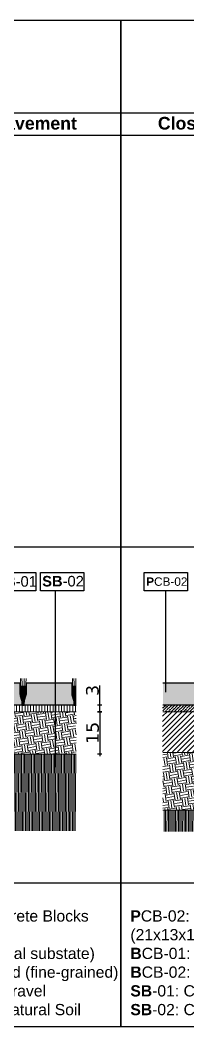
# Model space of a CAD drawing. Header units: metres. Extents: x -3261 to 8022, y -619 to 1849.
# Drawn here: x -1953.8 to -1894.1, y 842.2 to 1200.6 of the extents above; entities that cross this region are included whole.
import ezdxf

# ---------------------------------------------------------------- set-up
doc = ezdxf.new("R2010")
doc.units = ezdxf.units.M
doc.header["$MEASUREMENT"] = 0
doc.header["$PDMODE"] = 34
doc.header["$PDSIZE"] = 1
doc.layers.add('-aux', color=50, linetype='Continuous', plot=False)
for name, color, linetype in [('0-TX-1_25', 7, 'Continuous'), ('01-TX', 7, 'Continuous'), ('02-L-Caratula', 252, 'Continuous'), ('0_Planta_Cotas', 251, 'Continuous'), ('1-L- kodolé', 4, 'Continuous'), ('A-KEYPLAN_HATCH', 7, 'Continuous'), ('A_TEXT_2', 7, 'Continuous'), ('COTAUX', 7, 'Continuous')]:
    doc.layers.add(name, color=color, linetype=linetype)
for name, color, linetype, lineweight, true_color in [('03-TR-Paviment_07_Precast irregular Concrete Blocks', 7, 'Continuous', 5, 0xb9b5ac), ('3- TR terra vegetal', 7, 'Continuous', 0, 0xbea68e), ('3-TR sorra granitica', 7, 'Continuous', 0, 0xf2dac9)]:
    doc.layers.add(name, color=color, linetype=linetype, lineweight=lineweight, true_color=true_color)
for name, color, linetype, lineweight in [('1-CM', 7, 'Continuous', 0), ('1-L-GESPA', 64, 'Continuous', 0), ('2-formigó', 4, 'Continuous', 0), ('3-TR Formigó', 252, 'Continuous', 0), ('3-TR Seleccionat', 44, 'Continuous', 0), ('3-TR Tot-u', 37, 'Continuous', 0)]:
    doc.layers.add(name, color=color, linetype=linetype, lineweight=lineweight)
doc.layers.add('EIT_3 TR sorra', color=7, linetype='Continuous', true_color=0xd8ceb0)
doc.styles.add('E500', font='verdana.ttf', dxfattribs={"height": 1})
doc.styles.get("Standard").update_dxf_attribs({"font": 'arial.ttf'})
doc.dimstyles.new('E500', dxfattribs={"dimscale": 0.03, "dimtxt": 30, "dimasz": 1, "dimexe": 0.1, "dimexo": 1, "dimgap": 8, "dimtad": 1, "dimzin": 0, "dimdsep": 46, "dimtxsty": 'E500', "dimblk1": 'LINCOT500', "dimblk2": 'LINCOT500', "dimsah": 1, "dimcen": 0.1, "dimdle": 0.1, "dimse1": 1, "dimse2": 1, "dimclrt": 256, "dimadec": 0, "dimazin": 0, "dimtfac": 0.01538461538461539, "dimtofl": 0, "dimtmove": 0, "dimatfit": 3, "dimldrblk": 'LINCOT500', "dimfxl": 1, "dimtolj": 1, "dimtzin": 0, "dimarcsym": 0})

# ---------------------------------------------------------------- blocks, each defined once
blk = doc.blocks.new('LINCOT500')
for p, q in [((0, -24.99990426003608), (0, 25.00009573996387)), ((9.237055564881302e-13, 9.573996393896778e-05), (25.00000000000128, 9.573996393896778e-05))]:
    blk.add_line(p, q)
at = {"const_width": 4.6875}
blk.add_lwpolyline([(8.838834504061197, -8.838739285639491), (-8.838834876591932, 8.838930393035184)], dxfattribs=at)
at = {"layer": 'COTAUX'}
blk.add_line((0, 0), (-3.124999999999787, 0), dxfattribs=at)
blk = doc.blocks.new('*D165')
at = {"layer": '0_Planta_Cotas', "color": 0, "lineweight": -2, "transparency": 16777216}
blk.add_line((88.07415539415211, -264.806817000097), (88.07415539415211, -279.7468147713421), dxfattribs=at)
at = {"layer": 'Defpoints', "color": 0, "transparency": 16777216}
for p in [(79.72405772591244, -264.776817000097), (79.72405772591244, -279.7768147713421), (88.07415539415211, -279.7768147713421)]:
    blk.add_point(p, dxfattribs=at)
at = {"layer": '0_Planta_Cotas', "color": 0, "lineweight": -2, "transparency": 16777216, "xscale": 0.03, "yscale": 0.03, "zscale": 0.03}
for p, rotation in [((88.07415539415211, -264.776817000097), 90), ((88.07415539415211, -279.7768147713421), 270)]:
    blk.add_blockref('LINCOT500', p, dxfattribs=dict(at, rotation=rotation))
at = {"layer": '0_Planta_Cotas', "transparency": 16777216, "insert": (85.52975646869871, -272.2768158857195), "char_height": 1, "attachment_point": 5, "rotation": 90, "style": 'E500'}
blk.add_mtext('\\A1;{\\H4.5x;15 }', dxfattribs=at)
blk = doc.blocks.new('hatch keyplan 2')
at = {"layer": 'A-KEYPLAN_HATCH'}
blk.add_lwpolyline([(0, 0.005476596624248486), (0.012874798693294, 0.005476596623793739), (0.012874798693294, -2.273736754432321e-13), (0, 0)], close=True, dxfattribs=at)
blk = doc.blocks.new('hatch keyplan')
at = {"layer": 'A-KEYPLAN_HATCH'}
blk.add_blockref('hatch keyplan 2', (1.430579833341536, 0.8521467901477053), dxfattribs=at)
blk = doc.blocks.new('SB-01')
at = {"layer": 'A-KEYPLAN_HATCH'}
blk.add_blockref('hatch keyplan', (-1.430579833341536, -0.8521467901477053), dxfattribs=at)
at = {"layer": 'A_TEXT_2', "insert": (-0.002606513335220794, 0.004355893464980998), "char_height": 0.003125, "attachment_point": 1}
blk.add_mtext_dynamic_manual_height_columns('\\pi0.00339;{\\fArial|b1|i0|c0|p34;SB}-01', width=0.01820240043627241, gutter_width=0.01875, heights=[0], dxfattribs=at)
blk = doc.blocks.new('SB-02')
at = {"layer": 'A-KEYPLAN_HATCH'}
blk.add_blockref('hatch keyplan', (-1.430579833341138, -0.8521467901475916), dxfattribs=at)
at = {"layer": 'A_TEXT_2', "insert": (-0.002606513203118243, 0.004419804312391307), "char_height": 0.003125, "attachment_point": 1}
blk.add_mtext_dynamic_manual_height_columns('\\pi0.00311;{\\fArial|b1|i0|c0|p34;SB}-02', width=0.01820240043627241, gutter_width=0.01875, heights=[0], dxfattribs=at)
blk = doc.blocks.new('*D166')
at = {"layer": '0_Planta_Cotas', "color": 0, "lineweight": -2, "transparency": 16777216}
for p, q in [((88.0741553941519, -262.4081050938295), (88.0741553941519, -255.4392400837556)), ((88.0741553941519, -264.7468136660193), (88.0741553941519, -262.4381050938295))]:
    blk.add_line(p, q, dxfattribs=at)
at = {"layer": 'Defpoints', "color": 0, "transparency": 16777216}
for p in [(79.72405731686406, -262.4081050938295), (79.72405772591244, -264.7768136660193), (88.0741553941519, -264.7768136660193)]:
    blk.add_point(p, dxfattribs=at)
at = {"layer": '0_Planta_Cotas', "color": 0, "lineweight": -2, "transparency": 16777216, "xscale": 0.03, "yscale": 0.03, "zscale": 0.03}
for p, rotation in [((88.0741553941519, -262.4081050938295), 90), ((88.0741553941519, -264.7768136660193), 270)]:
    blk.add_blockref('LINCOT500', p, dxfattribs=dict(at, rotation=rotation))
at = {"layer": '0_Planta_Cotas', "transparency": 16777216, "insert": (85.49046835587109, -257.1616108023587), "char_height": 1, "attachment_point": 5, "rotation": 90, "style": 'E500'}
blk.add_mtext('\\A1;{\\H4.5x;3}', dxfattribs=at)
blk = doc.blocks.new('PCB03')
at = {"layer": 'A-KEYPLAN_HATCH'}
blk.add_blockref('hatch keyplan', (-1.42957983326266, -0.8521467901535917), dxfattribs=at)
at = {"layer": 'A_TEXT_2', "insert": (0.0002022692309803231, 0.0039881901570753), "char_height": 0.0025, "attachment_point": 1}
blk.add_mtext_dynamic_manual_height_columns('\\pi0.00139;{\\fArial|b1|i0|c0|p34;P}CB-02', width=0.01456192034901793, gutter_width=0.015, heights=[0], dxfattribs=at)
blk = doc.blocks.new('Ficha técnica P_06')
at = {"layer": '03-TR-Paviment_07_Precast irregular Concrete Blocks'}
h = blk.add_hatch(color=256, dxfattribs=at)
h.dxf.hatch_style = 1
h.paths.add_polyline_path([(30.1880747305986, -254.4756473071725), (30.12429831948248, -254.4756475679428), (30.12429835673538, -254.4081213168652), (15.02914383166353, -254.4081213520953), (15.02914383166353, -262.4081213988215), (30.99090995665756, -262.4081213988215), (30.99090991940466, -261.7524587255289, 0.06992249789652143), (30.84087908724905, -260.6848678143547), (30.36514799771248, -259.0256891649592, -0.0699225064810951), (30.18807480510441, -257.7656697957686)])
at = {"layer": '3-TR Formigó'}
h = blk.add_hatch(dxfattribs=at)
h.set_pattern_fill('ANSI31', color=256, scale=0.3999999999997444, angle=-125.8247555650184, style=0)
h.set_pattern_definition([(45.00000053384245, (35970.07500097482, 11829.43061652329), (-0.8980256204735232, 0.89802560373916), [])])
h.paths.add_polyline_path([(14.8795479368564, -279.0069906157264), (79.53930997783027, -279.0069884266236), (79.53930997783027, -264.6522955109363), (14.8795479368564, -264.652296123892)])
at = {"layer": '3-TR Seleccionat'}
h = blk.add_hatch(dxfattribs=at)
h.set_pattern_fill('ANSI31', color=256, scale=0.1599999999998921, angle=225, style=0)
h.set_pattern_definition([(270, (35286210.16506843, -52067237.12278386), (-0.5079999999996576, -1.38777878078051e-16), [])])
h.paths.add_polyline_path([(15.00238219733318, -307.4081213520953), (79.60861980132493, -307.4081213520954), (79.63538201981599, -299.8081178880361), (15.02914441582423, -299.8081178646803)])
at = {"layer": '3-TR Tot-u'}
h = blk.add_hatch(dxfattribs=at)
h.set_pattern_fill('EARTH', color=256, scale=0.4, angle=-80.8247561036608, style=0)
h.set_pattern_definition([(279.1752438963392, (-14933.05961268903, -3855.651489148577), (2.912516168964781, -2.102486519699643), [2.54, -2.54]), (279.1752438963392, (-14932.11929968491, -3855.499608589342), (2.912516168964781, -2.102486519699643), [2.54, -2.54]), (279.1752438963392, (-14931.17898668078, -3855.347728030092), (2.912516168964781, -2.102486519699643), [2.54, -2.54]), (9.175243896339197, (-14930.81492215967, -3855.610538845058), (2.102486519699643, 2.912516168964781), [2.54, -2.54]), (9.175243896339197, (-14930.66304160042, -3856.55085184919), (2.102486519699643, 2.912516168964781), [2.54, -2.54]), (9.175243896339197, (-14930.51116104119, -3857.491164853307), (2.102486519699643, 2.912516168964781), [2.54, -2.54])])
h.paths.add_polyline_path([(15.0291443937457, -279.2081210920082), (15.02914385885057, -299.8081200169789), (79.63538146290054, -299.8081200645385), (79.63538199779589, -279.2081189047171)])
at = {"layer": 'EIT_3 TR sorra'}
h = blk.add_hatch(dxfattribs=at)
h.set_pattern_fill('ANSI36', color=256, scale=0.2399999999998467, angle=-0.5674542776849184, double=1)
h.set_pattern_definition([(44.43254572231508, (-11316.33718267281, -217.3730162783145), (0.4187665610170579, 1.477667356806305), [1.904999999998783, -0.3809999999997567, 0, -0.3809999999997567])])
h.paths.add_polyline_path([(15.02914383166353, -262.4081029987542), (79.63538151024841, -262.4081029987542), (79.63538151024841, -264.8081189047193), (15.02914383166353, -264.8081189047193)])
at = {"layer": '0-TX-1_25'}
blk.add_lwpolyline([(16.06530110165477, -257.765947631819), (16.06530110165477, -221.6976768888239)], dxfattribs=at)
at = {"layer": '02-L-Caratula'}
for points in [[(95.55805393646006, -18.51216679201207), (95.55805393646006, -376.9442998123841), (0, -376.9442998124814), (0, -18.51216679201201)], [(0, -18.51216679201207), (95.55805393646006, -18.51216679201207)], [(0, -51.51216679201207), (95.55805393646006, -51.51216679201207)], [(0, -59.51216679201207), (95.55805393646006, -59.51216679201207)], [(0, -206.0121667920121), (95.55805393646006, -206.0121667920121)], [(0, -325.6533316745667), (95.55805393646006, -325.6533316745667)]]:
    blk.add_lwpolyline(points, dxfattribs=at)
at = {"layer": '1-CM'}
for p, q in [((79.63538142899051, -262.4081189047251), (15.02914382499876, -262.4081210920235)), ((15.02914383166353, -262.4083994914804), (79.6353814356844, -262.4083995148362)), ((79.63538151024841, -264.8081189047193), (15.02914390622755, -264.8081210920177)), ((79.63538199776667, -279.2081189047135), (15.02914439377491, -279.2081210920119))]:
    blk.add_line(p, q, dxfattribs=at)
for points in [[(15.02914383166353, -262.4081029987542), (79.63538143565529, -262.4081050909558)], [(79.63538199776667, -299.8081200061829), (14.9756199567928, -299.8081200753918)]]:
    blk.add_lwpolyline(points, dxfattribs=at)
at = {"layer": '1-L- kodolé'}
blk.add_lwpolyline([(15.02914383166353, -254.4081213520953), (30.12429835673538, -254.4081213168652), (30.12429831948248, -254.4756475679428), (30.1880747305986, -254.4756473071725), (30.18807480510441, -257.7656693972499, 0.0699225111482901), (30.36514791127411, -259.0256888635308), (30.84087914254633, -260.6848680071384, -0.06992251114875708), (30.99090991940466, -261.7524591304214), (30.99090995665756, -262.4081213988215), (15.02914383166353, -262.4081213988215)], format="xyb", dxfattribs=at)
at = {"layer": '2-formigó'}
blk.add_lwpolyline([(79.63538199776667, -264.8081200061829), (14.9756199567928, -264.8081200753918)], dxfattribs=at)
at = {"layer": 'A-KEYPLAN_HATCH', "xscale": 1199.999999999206, "yscale": 1199.999999999206, "zscale": 1199.999999999206}
blk.add_blockref('PCB03', (7.140421791033134, -221.6976768814874), dxfattribs=at)
at = {"layer": '01-TX', "attachment_point": 1, "rotation": 2.668042644536231e-08}
for s, width, insert, char_height in [('\\pi9.79907;{\\fArial|b1|i0|c0|p34;Closed Joint Pavement}', 88.39349454635392, (3.414559406272474, -52.96725788558706), 4.5), ('{\\fArial|b1|i0|c0|p34;P}CB-02: Precast Concrete Blocks ^I    (21x13x10)cm\\P{\\fArial|b1|i0|c0|p34;B}CB-01: Fixing Mortar (≥380kg/m3) \\P{\\fArial|b1|i0|c0|p34;B}CB-02: Support Concrete Slab\\P{\\fArial|b1|i0|c0|p34;SB}-01: Compacted Gravel\\P{\\fArial|b1|i0|c0|p34;SB}-02: Compacted Natural Soil', 92.41216633614475, (3.414559406277021, -335.4500644198506), 4)]:
    blk.add_mtext_dynamic_manual_height_columns(s, width=width, gutter_width=1, heights=[0], dxfattribs=dict(at, insert=insert, char_height=char_height))
blk = doc.blocks.new('Ficha técnica P_05')
at = {"layer": '03-TR-Paviment_07_Precast irregular Concrete Blocks'}
h = blk.add_hatch(color=256, dxfattribs=at)
h.dxf.hatch_style = 1
edge = h.paths.add_edge_path()
edge.add_line((52.78724970692087, -262.4081199832166), (52.78724959516217, -261.7524577148164))
edge.add_arc((56.66065465716132, -261.7524577972482), 3.873405061999152, 164.0009796542716, 179.9999987806605, ccw=False)
edge.add_line((52.9372804837792, -260.6848663307632), (53.41301175230433, -259.0256875224317))
edge.add_arc((49.01851797426791, -257.7656682558418), 4.571566921459031, 344.000982442674, 360.0000015689563)
edge.add_line((53.59008489572693, -257.7656681306565), (53.59008493297983, -254.4756461895907))
edge.add_line((53.59008493297983, -254.4756461895907), (53.65386134409596, -254.4756461150849))
edge.add_line((53.65386134409596, -254.4756461150849), (53.65386126959015, -254.4081200502718))
edge.add_line((53.65386126959015, -254.4081200502718), (59.51768486225296, -254.4081200130189))
edge.add_line((59.51768486225296, -254.4081200130189), (59.51768486225296, -254.4756462640966))
edge.add_line((59.51768486225296, -254.4756462640966), (59.58146134787489, -254.4756458915675))
edge.add_line((59.58146134787489, -254.4756458915675), (59.58146127336909, -257.7656680934036))
edge.add_arc((64.15302832737044, -257.7656682372154), 4.571567054001352, 179.999998197597, 195.9990173238794)
edge.add_line((59.75853441679169, -259.0256875224317), (60.23426561081101, -260.6848666660393))
edge.add_arc((56.51089234659869, -261.7524578695969), 3.873404115576457, 1.1874308825099433e-06, 15.999020313819926, ccw=False)
edge.add_line((60.38429646217514, -261.7524577893222), (60.38429638766934, -262.4081200577224))
edge.add_line((60.38429638766934, -262.4081200577224), (52.78724970692087, -262.4081199832166))
h = blk.add_hatch(color=256, dxfattribs=at)
h.dxf.hatch_style = 1
edge = h.paths.add_edge_path()
edge.add_line((61.18429651879956, -262.4081200577224), (61.18429644429375, -261.7524577520693))
edge.add_arc((65.05770109003949, -261.7524577578382), 3.873404645745737, 164.0009807882774, 179.9999999146663, ccw=False)
edge.add_line((61.33432729565789, -260.6848664797748), (61.81005852693011, -259.0256876714433))
edge.add_arc((57.41556425597731, -257.765668065263), 4.571567488881207, 344.0009800541359, 359.9999991804183)
edge.add_line((61.98713174485852, -257.7656681306565), (61.98713174485852, -254.4756461895907))
edge.add_line((61.98713174485852, -254.4756461895907), (62.05090815597464, -254.4756461895907))
edge.add_line((62.05090815597464, -254.4756461895907), (62.05090815597464, -254.4081201247776))
edge.add_line((62.05090815597464, -254.4081201247776), (78.01662410074164, -254.4081200502718))
edge.add_line((78.01662410074164, -254.4081200502718), (78.01662410074164, -254.4756462268437))
edge.add_line((78.01662410074164, -254.4756462268437), (78.08040054911066, -254.4756459288204))
edge.add_line((78.08040054911066, -254.4756459288204), (78.08040051185776, -257.7656680561507))
edge.add_arc((82.6519678123173, -257.7656683697577), 4.571567300459545, 179.9999960695409, 195.9990151958233)
edge.add_line((78.25747361802746, -259.0256875596846), (78.73320481204678, -260.6848667032922))
edge.add_arc((75.00983141529214, -261.7524579254762), 3.873404248118776, 9.119066248786112e-07, 15.999020038295612, ccw=False)
edge.add_line((78.88323566341091, -261.752457863828), (78.88323566341091, -262.4081201322282))
edge.add_line((78.88323566341091, -262.4081201322282), (61.18429651879956, -262.4081200577224))
at = {"layer": '3- TR terra vegetal'}
h = blk.add_hatch(dxfattribs=at)
h.set_pattern_fill('_USER', color=256, scale=0.1999999999999999, angle=-35.64647221588461, style=0, pattern_type=0)
h.set_pattern_definition([(2.097824849856748e-08, (850.8879287766783, -754.4084000430906), (-7.3227951480348e-11, 0.1999999999999998), [])])
edge = h.paths.add_edge_path()
edge.add_line((60.38429646217514, -262.4083999015296), (61.18429629528214, -262.4083999015296))
edge.add_line((61.18429629528214, -262.4083999015296), (61.18429640704085, -261.7527376331294))
edge.add_arc((65.05770075051565, -261.7527374110759), 3.87340434347481, 164.0009841585257, 180.0000032846377, ccw=False)
edge.add_line((61.33432718389918, -260.6851464353407), (61.81005837791849, -259.0259672917331))
edge.add_arc((57.41556459986392, -257.7659480251407), 4.571566921477187, 344.0009824427058, 360.0000015689243)
edge.add_line((61.9871315213411, -257.765947899958), (61.9871315213411, -255.7209389872754))
edge.add_line((61.9871315213411, -255.7209389872754), (59.58146119886328, -255.7209390617812))
edge.add_line((59.58146119886328, -255.7209390617812), (59.58146131062199, -257.7659479372109))
edge.add_arc((64.1530286296999, -257.7659481182766), 4.571567319077918, 179.9999977306896, 195.9990168570004)
edge.add_line((59.75853445404459, -259.0259674407447), (60.23426561081101, -260.6851464725936))
edge.add_arc((56.51089274418329, -261.7527376202778), 3.873403717991863, 2.0140923879807815e-06, 15.999021140305274, ccw=False)
edge.add_line((60.38429646217514, -261.7527374841178), (60.38429646217514, -262.4083999015296))
edge.add_line((60.38429646217514, -262.4083999015296), (61.18429629528214, -262.4083999015296))
h = blk.add_hatch(dxfattribs=at)
h.set_pattern_fill('_USER', color=256, scale=0.1999999999999999, angle=180, pattern_type=0)
h.set_pattern_definition([(180, (857.4826130405661, -1297.238230649108), (-2.449293598294705e-17, -0.1999999999999999), [])])
edge = h.paths.add_edge_path()
edge.add_line((78.88890592782536, -262.4084011546227), (79.63538143567507, -262.4084011546227))
edge.add_line((79.63538143567507, -262.4084011546227), (78.88890592782536, -262.4084011546227))
edge.add_line((78.88890592782536, -262.4084011546227), (78.88890592782536, -261.7527388489696))
edge.add_arc((75.01550198200175, -261.752738682792), 3.873403945823615, 359.9999975418853, 375.999016668098)
edge.add_line((78.73887515096703, -260.6851477629396), (78.26314391969481, -259.0259688055964))
edge.add_arc((82.65763807672374, -257.7659493505861), 4.571567337704327, 179.9999993918518, 195.9990185181628, ccw=False)
edge.add_line((78.0860707390193, -257.7659493020626), (78.0860706645135, -255.7209406874033))
edge.add_line((78.0860706645135, -255.7209406874033), (79.63538143567507, -255.7209406154279))
edge.add_line((79.63538143567507, -255.7209406154279), (79.63538174722271, -262.4084011546227))
edge.add_line((79.63538174722271, -262.4084011546227), (78.88890592782536, -262.4084011546227))
at = {"layer": '3-TR Seleccionat'}
h = blk.add_hatch(dxfattribs=at)
h.set_pattern_fill('ANSI31', color=256, scale=0.16, angle=225, style=0)
h.set_pattern_definition([(270, (35286210.16509163, -52067211.72280376), (-0.508, -1.387778780781446e-16), [])])
h.paths.add_polyline_path([(15.02914382967285, -279.8081044670246), (15.02914383162511, -307.1048583048903), (79.6353814356753, -307.1048583153362), (79.63538143372327, -279.8081044903794)])
at = {"layer": '3-TR sorra granitica'}
h = blk.add_hatch(dxfattribs=at)
h.set_pattern_fill('LINE', color=256, scale=7.999999999999998, angle=54.35352778411538, style=0)
h.set_pattern_definition([(90.00000002286346, (1907.946092173692, 16390.04376532215), (-1, -3.990472535742029e-10), [])])
h.paths.add_polyline_path([(15.02914383162488, -262.4081029987659), (15.02914383162488, -264.8081030881418), (79.63538143567507, -264.8081051327835), (79.63538143567507, -262.4081050909574)])
at = {"layer": '3-TR Tot-u'}
h = blk.add_hatch(dxfattribs=at)
h.set_pattern_fill('EARTH', color=256, scale=0.4, angle=-80.8247561036608, style=0)
h.set_pattern_definition([(279.1752438963392, (-14933.05961268907, -3855.651489148574), (2.912516168964781, -2.102486519699643), [2.54, -2.54]), (279.1752438963392, (-14932.11929968495, -3855.499608589339), (2.912516168964781, -2.102486519699643), [2.54, -2.54]), (279.1752438963392, (-14931.17898668082, -3855.347728030089), (2.912516168964781, -2.102486519699643), [2.54, -2.54]), (9.175243896339197, (-14930.81492215971, -3855.610538845055), (2.102486519699643, 2.912516168964781), [2.54, -2.54]), (9.175243896339197, (-14930.66304160046, -3856.550851849187), (2.102486519699643, 2.912516168964781), [2.54, -2.54]), (9.175243896339197, (-14930.51116104122, -3857.491164853304), (2.102486519699643, 2.912516168964781), [2.54, -2.54])])
h.paths.add_polyline_path([(15.02914383162511, -264.8081055723477), (15.02914383162511, -279.8081044549222), (79.63538143567507, -279.8081045024818), (79.6353814356753, -264.8081033850566)])
at = {"layer": '-aux'}
for points in [[(60.38429646217514, -262.4083999015296), (61.18429629528214, -262.4083999015296), (61.18429640704085, -261.7527376331294, -0.06992251114754273), (61.33432718389918, -260.6851464353407), (61.81005837791849, -259.0259672917331, 0.06992251114800961), (61.9871315213411, -257.765947899958), (61.9871315213411, -255.7209389872754), (59.58146119886328, -255.7209390617812), (59.58146131062199, -257.7659479372109, 0.0699225111484148), (59.75853445404459, -259.0259674407447), (60.23426561081101, -260.6851464725936, -0.06992251114798485), (60.38429646217514, -261.7527374841178), (60.38429646217514, -262.4083999015296), (61.18429629528214, -262.4083999015296)], [(79.63538143567507, -255.7209389765447), (78.08607085072686, -255.7209390245283), (78.08607085072686, -257.7659474156702, 0.0699225111484148), (78.26314406865527, -259.0259668819511), (78.73887518816878, -260.6851459883059, -0.06992251114798485), (78.88890607678582, -261.7527370743359), (78.8889059650271, -262.408399379989), (79.6889058726399, -262.4083993427361)]]:
    blk.add_lwpolyline(points, format="xyb", dxfattribs=at)
blk.add_lwpolyline([(78.8889059650271, -262.408399379989), (79.63538143567507, -262.4083993452285)], dxfattribs=at)
for points in [[(79.63538143567507, -255.7418483354222), (78.08607085072686, -255.7209390245283)], [(78.08607085072686, -255.7209390245283), (78.08607085072686, -257.7659474156702)], [(78.26314406865527, -259.0259668819511), (78.73887518816878, -260.6851459883059)], [(78.88890607678582, -261.7527370743359), (78.8889059650271, -262.408399379989)], [(78.8889059650271, -262.408399379989), (79.6889058726399, -262.4083993427361)], [(78.8889059650271, -262.408399379989), (79.6889058726399, -262.4083993427361)]]:
    blk.add_lwpolyline(points)
for points in [[(78.08607085072686, -257.7659474156702, 0.06992251114841425), (78.26314406865527, -259.0259668819511)], [(78.73887518816878, -260.6851459883059, -0.0699225111479845), (78.88890607678582, -261.7527370743359)]]:
    blk.add_lwpolyline(points, format="xyb")
at = {"layer": '0-TX-1_25'}
blk.add_lwpolyline([(72.36402287958387, -284.5106000829632), (72.36402287958387, -221.6976768893449)], dxfattribs=at)
at = {"layer": '02-L-Caratula'}
for points in [[(95.55805393646006, -18.51216679201207), (95.55805393646006, -376.9442998123841), (0, -376.9442998124814), (0, -18.51216679201201)], [(0, -18.51216679201207), (95.55805393646006, -18.51216679201207)], [(0, -51.51216679201207), (95.55805393646006, -51.51216679201207)], [(0, -59.51216679201207), (95.55805393646006, -59.51216679201207)], [(0, -206.0121667920121), (95.55805393646006, -206.0121667920121)], [(0, -325.6533316745667), (95.55805393646006, -325.6533316745667)]]:
    blk.add_lwpolyline(points, dxfattribs=at)
at = {"layer": '1-CM'}
for p, q in [((79.63538143567507, -264.8081033850564), (15.02914383162511, -264.8081055723476)), ((15.02914383162511, -279.8081044670248), (79.63538143567507, -279.8081044903792))]:
    blk.add_line(p, q, dxfattribs=at)
for points in [[(15.02914383162511, -262.4081029987661), (79.63538143567507, -262.4081050909577)], [(79.63538143567507, -264.8081051327835), (15.02914383162511, -264.8081030881417)]]:
    blk.add_lwpolyline(points, dxfattribs=at)
at = {"layer": '1-L- kodolé'}
for points in [[(52.78724970692087, -262.4081199832166), (52.78724959516217, -261.7524577148164, -0.06992251114875708), (52.9372804837792, -260.6848663307632), (53.41301175230433, -259.0256875224317, 0.0699225111482901), (53.59008489572693, -257.7656681306565), (53.59008493297983, -254.4756461895907), (53.65386134409596, -254.4756461150849), (53.65386126959015, -254.4081200502718), (59.51768486225296, -254.4081200130189), (59.51768486225296, -254.4756462640966), (59.58146134787489, -254.4756458915675), (59.58146127336909, -257.7656680934036, 0.0699225111482901), (59.75853441679169, -259.0256875224317), (60.23426561081101, -260.6848666660393, -0.06992251114875708), (60.38429646217514, -261.7524577893222), (60.38429638766934, -262.4081200577224)], [(61.18429651879956, -262.4081200577224), (61.18429644429375, -261.7524577520693, -0.06992251114875708), (61.33432729565789, -260.6848664797748), (61.81005852693011, -259.0256876714433, 0.0699225111482901), (61.98713174485852, -257.7656681306565), (61.98713174485852, -254.4756461895907), (62.05090815597464, -254.4756461895907), (62.05090815597464, -254.4081201247776), (78.01662410074164, -254.4081200502718), (78.01662410074164, -254.4756462268437), (78.08040054911066, -254.4756459288204), (78.08040051185776, -257.7656680561507, 0.0699225111482901), (78.25747361802746, -259.0256875596846), (78.73320481204678, -260.6848667032922, -0.06992251114875708), (78.88323566341091, -261.752457863828), (78.88323566341091, -262.4081201322282)]]:
    blk.add_lwpolyline(points, format="xyb", close=True, dxfattribs=at)
at = {"layer": '1-L-GESPA'}
for points in [[(59.83031968050886, -252.8759260319079), (59.83031945699145, -258.4696743853295)], [(60.31031964742829, -252.8759260691608), (60.71031941497017, -258.4696747951115)], [(61.1103197413056, -252.8759262181724), (61.11031944328238, -258.4696745715941)], [(61.9103196489184, -252.8759262181724), (61.51031935983588, -258.4696746833528)], [(78.33492918336083, -252.875925584873), (78.33492895984341, -258.4696739382947)], [(78.81492926203896, -252.8759255476201), (79.21492891782214, -258.4696743853295)], [(79.61492920690466, -252.8759257338846), (79.61492890888144, -258.4696742363179)]]:
    blk.add_lwpolyline(points, dxfattribs=at)
at = {"color": 244, "true_color": 0x991b1e, "xscale": 1199.999999999182, "yscale": 1199.999999999182, "zscale": 1199.999999999182}
for name, p in [('SB-01', (49.91117519854537, -221.6976768892085)), ('SB-02', (66.96396572237452, -221.6976768888001))]:
    blk.add_blockref(name, p, dxfattribs=at)
at = {"layer": '01-TX', "attachment_point": 1, "rotation": 2.668042644536231e-08}
for s, width, insert, char_height in [('\\pi12.23324;{\\fArial|b1|i0|c0|p34;Open Joint Pavement}', 88.39349454635392, (3.414559406272474, -52.96725788558706), 4.5), ('{\\fArial|b1|i0|c0|p34;P}CB-3: Precast Concrete Blocks ^I  (21x13x10)cm\\P{\\fArial|b1|i0|c0|p34;B}V-02: Topsoil (vegetal substate)\\P{\\fArial|b1|i0|c0|p34;B}NG-01: Granitic sand (fine-grained)\\P{\\fArial|b1|i0|c0|p34;SB}-01: Compacted Gravel\\P{\\fArial|b1|i0|c0|p34;SB}-02: Compacted Natural Soil', 91.67320149557841, (3.414559406277021, -335.4500644198506), 4)]:
    blk.add_mtext_dynamic_manual_height_columns(s, width=width, gutter_width=1, heights=[0], dxfattribs=dict(at, insert=insert, char_height=char_height))
at = {"layer": '0_Planta_Cotas'}
dim = blk.add_linear_dim(base=(88.0741553941519, -264.7768136660193), p1=(79.72405731686403, -262.4081050938294), p2=(79.72405772591242, -264.7768136660192), angle=90, text='{\\H4.5x;3}', dimstyle='E500', dxfattribs=at)
dim.commit()
dim.dimension.update_dxf_attribs({"geometry": '*D166', "text_midpoint": (88.07415539415182, -257.1616108023587), "dimtype": 160})
dim = blk.add_linear_dim(base=(88.07415539415211, -279.7768147713421), p1=(79.72405772591242, -264.7768170000969), p2=(79.72405772591242, -279.7768147713419), angle=90, text='{\\H4.5x;15 }', dimstyle='E500', dxfattribs=at)
dim.commit()
dim.dimension.update_dxf_attribs({"geometry": '*D165', "text_midpoint": (85.52975646869871, -272.2768158857195)})

msp = doc.modelspace()

# ---------------------------------------------------------------- block references
for name, p in [('Ficha técnica P_05', (-2013.513523994596, 1219.103570566464)), ('Ficha técnica P_06', (-1917.955470058136, 1219.103570566513))]:
    msp.add_blockref(name, p)

doc.saveas('drawing.dxf')
